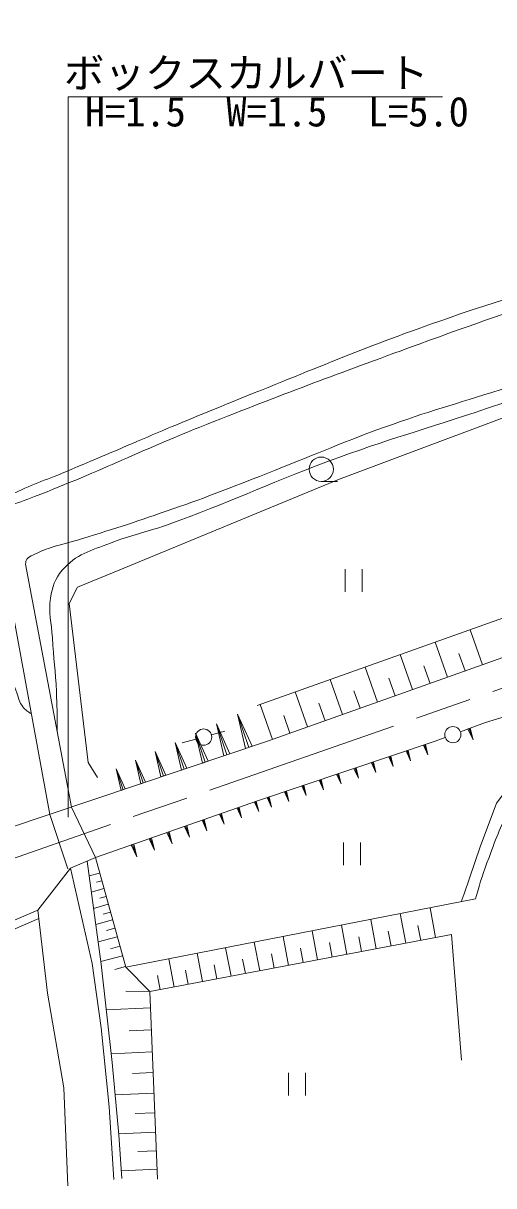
# Model space of a CAD drawing. Units: millimetres, scale not verified. Extents: x 40000 to 680000, y 20000 to 380000.
# Drawn here: x 273434 to 302480, y 249778 to 321504 of the extents above; entities that cross this region are included whole.
import ezdxf
from ezdxf.enums import TextEntityAlignment as Align

# ---------------------------------------------------------------- set-up
doc = ezdxf.new("R2010")
doc.units = ezdxf.units.MM
doc.header["$LTSCALE"] = 1000
doc.linetypes.add('CHAIN', pattern=[18.5, 12, -1.5, 3.5, -1.5])
for name, color, linetype, lineweight in [('M-BGD', 7, 'Continuous', 13), ('M-BMK', 2, 'CHAIN', 13), ('M-STR-HTXT', 7, 'Continuous', 13)]:
    doc.layers.add(name, color=color, linetype=linetype, lineweight=lineweight)
doc.styles.add('ＭＳ ゴシック', font='')
doc.styles.get('ＭＳ ゴシック').set_extended_font_data('MS Gothic')

msp = doc.modelspace()

# ---------------------------------------------------------------- linework, layer by layer
at = {"layer": 'M-BGD'}
for p, q in [((291830, 293237), (292830, 293237)), ((275080, 272692), (272294, 287842)), ((273578, 288132), (276408, 273139)), ((293302, 287814), (293302, 286414)), ((294352, 287814), (294352, 286414)), ((301788, 281925), (301020, 284086)), ((299627, 281158), (298859, 283319)), ((300707, 281542), (300323, 282622)), ((297465, 280390), (296698, 282551)), ((295304, 279623), (294536, 281784)), ((298546, 280774), (298162, 281855)), ((293143, 278855), (292375, 281016)), ((296385, 280006), (296001, 281087)), ((290981, 278087), (290213, 280249)), ((294223, 279239), (293840, 280319)), ((288819, 277319), (288052, 279481)), ((292062, 278471), (291678, 279552)), ((287360, 276824), (286670, 278875)), ((287565, 276893), (286670, 278875)), ((287155, 276755), (286670, 278875)), ((289900, 277703), (289516, 278784)), ((284671, 275919), (284071, 277701)), ((284849, 275979), (284071, 277701)), ((284493, 275859), (284071, 277701)), ((285053, 277592), (285888, 277819)), ((286002, 276367), (285357, 278282)), ((286193, 276431), (285357, 278282)), ((285810, 276302), (285357, 278282)), ((300888, 277961), (301026, 278012)), ((300888, 277961), (301215, 277298)), ((300957, 277987), (301215, 277298)), ((301026, 278012), (301215, 277298)), ((283367, 275480), (282811, 277132)), ((283532, 275536), (282811, 277132)), ((283201, 275425), (282811, 277132)), ((283253, 277102), (284088, 277329)), ((287565, 276893), (287155, 276755)), ((298139, 276962), (298264, 277004)), ((298139, 276962), (298411, 276360)), ((298202, 276983), (298411, 276360)), ((298264, 277004), (298411, 276360)), ((299487, 277438), (298867, 277206)), ((282088, 275050), (281576, 276574)), ((282241, 275101), (281576, 276574)), ((281936, 274999), (281576, 276574)), ((286193, 276431), (285810, 276302)), ((295995, 276242), (296119, 276283)), ((295995, 276242), (296266, 275642)), ((296057, 276262), (296266, 275642)), ((296119, 276283), (296266, 275642)), ((297067, 276602), (297191, 276643)), ((297067, 276602), (297338, 276001)), ((297129, 276623), (297338, 276001)), ((297191, 276643), (297338, 276001)), ((279608, 274216), (279179, 275492)), ((279736, 274259), (279179, 275492)), ((279481, 274173), (279179, 275492)), ((280836, 274629), (280365, 276027)), ((280976, 274676), (280365, 276027)), ((280696, 274582), (280365, 276027)), ((283532, 275536), (283201, 275425)), ((284849, 275979), (284493, 275859)), ((293852, 275522), (293976, 275563)), ((293852, 275522), (294121, 274925)), ((293914, 275543), (294121, 274925)), ((293976, 275563), (294121, 274925)), ((294924, 275882), (295047, 275923)), ((294924, 275882), (295193, 275284)), ((294985, 275903), (295193, 275284)), ((295047, 275923), (295193, 275284)), ((282241, 275101), (281936, 274999)), ((291710, 274803), (291833, 274844)), ((291710, 274803), (291978, 274208)), ((291772, 274823), (291978, 274208)), ((291833, 274844), (291978, 274208)), ((292781, 275162), (292904, 275204)), ((292781, 275162), (293050, 274567)), ((292843, 275183), (293050, 274567)), ((292904, 275204), (293050, 274567)), ((279736, 274259), (279481, 274173)), ((280976, 274676), (280696, 274582)), ((289570, 274084), (289692, 274125)), ((289570, 274084), (289836, 273492)), ((289631, 274104), (289836, 273492)), ((289692, 274125), (289836, 273492)), ((290640, 274443), (290763, 274484)), ((290640, 274443), (290907, 273850)), ((290701, 274464), (290907, 273850)), ((290763, 274484), (290907, 273850)), ((287701, 273454), (287822, 273496)), ((287701, 273454), (287972, 272868)), ((287761, 273475), (287972, 272868)), ((287822, 273496), (287972, 272868)), ((288500, 273724), (288622, 273765)), ((288500, 273724), (288766, 273134)), ((288561, 273745), (288766, 273134)), ((288622, 273765), (288766, 273134)), ((275080, 272692), (276187, 269331)), ((276408, 273139), (277885, 270035)), ((285554, 272706), (285683, 272751)), ((285554, 272706), (285844, 272083)), ((285619, 272729), (285844, 272083)), ((285683, 272751), (285844, 272083)), ((286630, 273081), (286755, 273124)), ((286630, 273081), (286909, 272479)), ((286692, 273102), (286909, 272479)), ((286755, 273124), (286909, 272479)), ((283389, 271952), (283527, 272000)), ((283389, 271952), (283699, 271284)), ((283458, 271976), (283699, 271284)), ((283527, 272000), (283699, 271284)), ((284474, 272330), (284608, 272376)), ((284474, 272330), (284774, 271684)), ((284541, 272353), (284774, 271684)), ((284608, 272376), (284774, 271684)), ((281205, 271192), (281353, 271243)), ((281205, 271192), (281536, 270479)), ((281279, 271217), (281536, 270479)), ((281353, 271243), (281536, 270479)), ((282299, 271573), (282442, 271622)), ((282299, 271573), (282620, 270883)), ((282371, 271597), (282620, 270883)), ((282442, 271622), (282620, 270883)), ((280106, 270809), (280258, 270862)), ((280106, 270809), (280447, 270074)), ((280182, 270835), (280447, 270074)), ((280258, 270862), (280447, 270074)), ((293208, 270950), (293208, 269550)), ((294258, 270950), (294258, 269550)), ((278151, 269071), (277503, 268892)), ((278284, 268589), (277960, 268500)), ((278418, 268108), (277641, 267893)), ((278551, 267626), (278162, 267518)), ((278684, 267144), (277778, 266893)), ((298892, 265089), (298545, 266927)), ((263429, 262124), (274340, 266778)), ((264068, 261853), (274401, 266260)), ((278951, 266180), (277916, 265894)), ((278817, 266662), (278364, 266537)), ((295227, 264396), (294885, 266212)), ((297054, 264742), (296709, 266568)), ((279094, 265663), (278576, 265520)), ((291608, 263713), (291269, 265506)), ((293412, 264054), (293071, 265858)), ((296141, 264569), (295968, 265482)), ((297973, 264915), (297800, 265834)), ((279237, 265145), (278064, 264821)), ((288032, 263037), (287697, 264809)), ((289814, 263374), (289477, 265156)), ((292510, 263883), (292339, 264785)), ((294320, 264225), (294148, 265133)), ((279561, 263972), (278231, 263605)), ((279399, 264559), (278812, 264397)), ((284499, 262370), (284169, 264120)), ((286260, 262703), (285927, 264463)), ((288923, 263206), (288755, 264097)), ((290711, 263543), (290541, 264440)), ((279745, 263308), (279080, 263124)), ((281240, 261754), (279758, 263259)), ((282749, 262039), (282421, 263779)), ((285380, 262536), (285213, 263417)), ((287146, 262870), (286979, 263756)), ((281880, 261875), (281715, 262745)), ((283624, 262205), (283459, 263080)), ((281240, 261754), (279771, 261783)), ((281282, 260755), (278559, 260640)), ((281340, 259394), (279978, 259336)), ((281397, 258032), (278855, 257924)), ((281451, 256761), (280180, 256707)), ((289808, 256741), (289808, 255341)), ((290858, 256741), (290858, 255341)), ((281505, 255490), (279099, 255388)), ((281556, 254287), (280353, 254236)), ((281607, 253083), (279321, 252987)), ((281655, 251941), (280512, 251892)), ((281704, 250798), (279487, 250704))]:
    msp.add_line(p, q, dxfattribs=at)
for points in [[(272347, 271772), (288569, 277230), (313229, 285989), (320062, 288846), (325424, 291517), (332257, 295658), (337931, 298474), (343935, 301332), (351803, 305804)], [(301973, 278366), (307564, 280064), (316881, 283376), (322347, 285737), (330050, 289505), (335350, 292321), (341107, 295758), (353334, 303164)], [(278009, 274963), (277450, 275895), (276269, 285709), (276787, 286717), (279051, 287628), (292896, 293357), (307445, 298795), (314595, 301390), (316031, 301363), (317052, 300728)], [(310164, 287614), (303083, 284819), (287865, 279415)], [(300467, 267302), (300652, 267784), (301646, 270683), (302640, 273389), (304048, 275238), (306726, 277336), (307306, 278330), (306759, 279819)], [(301973, 278366), (301026, 278012), (300424, 277787)], [(276183, 249778), (275935, 255824), (274941, 261663), (274340, 266778), (276343, 269367), (277885, 270035), (287893, 273521), (298867, 277206)], [(277376, 269815), (278251, 263459), (278914, 257385), (279328, 252913), (279521, 250235)], [(277885, 270035), (279758, 263259), (301347, 267474)], [(276343, 269367), (277699, 263501), (278237, 259525), (278734, 254639), (279024, 250166)], [(281730, 250180), (281240, 261754), (299875, 265274), (300496, 257530)]]:
    msp.add_lwpolyline(points, dxfattribs=at)
for centre, radius in [((291830, 293987), 750), ((284570, 277461), 500), ((299955, 277612), 500)]:
    msp.add_circle(centre, radius, dxfattribs=at)
for points, knots in [([(270461, 291091), (271457, 291742), (271770, 291925), (272649, 292390), (273922, 293064), (274717, 293267), (276045, 293825), (280237, 295589), (282561, 296636), (286784, 298325), (291776, 300322), (294543, 301529), (299621, 303295), (303919, 304789), (306408, 305377), (310747, 306746), (314273, 307858), (316304, 308328), (319747, 309672), (320876, 310113), (321510, 310365), (322591, 310914), (326454, 312877), (328522, 314159), (332336, 316215), (334894, 317594), (336303, 318412), (338900, 319714), (340354, 320443), (340875, 320702), (342568, 321504)], [0, 0, 0, 0, 1, 1, 1, 2, 2, 2, 3, 3, 3, 4, 4, 4, 5, 5, 5, 6, 6, 6, 7, 7, 7, 8, 8, 8, 9, 9, 9, 10, 10, 10, 10]), ([(247857, 290610), (249642, 289866), (250258, 289647), (251861, 289251), (253916, 288743), (255129, 288586), (257245, 288630), (259295, 288672), (260447, 288835), (262463, 289209), (265618, 289796), (267383, 290180), (270461, 291091), (271747, 291471), (272472, 291676), (273727, 292149), (278088, 293797), (280405, 295034), (284742, 296746), (289584, 298658), (292318, 299678), (297207, 301467), (300877, 302810), (302946, 303529), (306648, 304780), (311001, 306251), (313521, 306822), (317871, 308300), (319470, 308843), (320388, 309100), (321929, 309791), (323164, 310344), (323813, 310744), (324993, 311406), (329652, 314018), (332237, 315525), (336837, 318238), (337537, 318651), (337928, 318884), (338618, 319315), (338681, 319355), (338724, 319368), (338777, 319419), (338867, 319506), (338872, 319585), (338900, 319714)], [0, 0, 0, 0, 1, 1, 1, 2, 2, 2, 3, 3, 3, 4, 4, 4, 5, 5, 5, 6, 6, 6, 7, 7, 7, 8, 8, 8, 9, 9, 9, 10, 10, 10, 11, 11, 11, 12, 12, 12, 13, 13, 13, 14, 14, 14, 15, 15, 15, 15]), ([(273578, 288132), (273583, 288258), (273596, 288332), (273659, 288439), (273747, 288590), (273878, 288606), (274035, 288684), (274459, 288896), (274704, 289005), (275155, 289150), (275883, 289384), (276305, 289468), (277037, 289690), (279250, 290364), (280478, 290781), (282665, 291535), (284938, 292318), (286181, 292843), (288425, 293707), (291287, 294808), (292844, 295547), (295732, 296578), (298492, 297563), (300072, 298018), (302873, 298878), (305018, 299537), (306267, 299750), (308395, 300461), (312509, 301836), (314937, 302343), (318840, 304239), (320575, 305082), (321470, 305705), (323091, 306751), (324516, 307670), (325169, 308392), (326570, 309346), (327678, 310101), (328321, 310496), (329496, 311141), (331145, 312046), (332141, 312412), (333830, 313239), (335767, 314186), (336850, 314721), (338772, 315696), (341041, 316847), (341941, 317324), (344289, 318573)], [0, 0, 0, 0, 1, 1, 1, 2, 2, 2, 3, 3, 3, 4, 4, 4, 5, 5, 5, 6, 6, 6, 7, 7, 7, 8, 8, 8, 9, 9, 9, 10, 10, 10, 11, 11, 11, 12, 12, 12, 13, 13, 13, 14, 14, 14, 15, 15, 15, 16, 16, 16, 16]), ([(275528, 277802), (275527, 278984), (275521, 279306), (275482, 280269), (275430, 281565), (275311, 282286), (275234, 283582), (275176, 284541), (274970, 285090), (275123, 286039), (275239, 286754), (275371, 287198), (275841, 287750), (276708, 288769), (277577, 288948), (278823, 289434), (280141, 289949), (280940, 290064), (282274, 290539), (286209, 291941), (288310, 293003), (292226, 294459), (296013, 295867), (298211, 296440), (302040, 297730), (306524, 299241), (309065, 300006), (313511, 301623), (315955, 302512), (317438, 302775), (319723, 304016), (322118, 305316), (323260, 306377), (325557, 307844), (327456, 309057), (328490, 309790), (330462, 310881), (332749, 312146), (334110, 312704), (336453, 313862), (339769, 315501), (340994, 316093), (344692, 317886)], [0, 0, 0, 0, 1, 1, 1, 2, 2, 2, 3, 3, 3, 4, 4, 4, 5, 5, 5, 6, 6, 6, 7, 7, 7, 8, 8, 8, 9, 9, 9, 10, 10, 10, 11, 11, 11, 12, 12, 12, 13, 13, 13, 14, 14, 14, 14]), ([(247386, 283940), (253049, 284469), (254560, 284648), (259174, 284879), (261814, 285010), (263300, 284950), (265938, 285127), (266901, 285192), (267430, 285350), (268395, 285403), (269246, 285450), (269762, 285711), (270576, 285458), (271165, 285276), (271501, 285031), (271846, 284520), (272256, 283910), (272121, 283406), (272315, 282698), (272585, 281713), (272684, 281144), (273033, 280185), (273159, 279838), (273179, 279602), (273419, 279320), (273592, 279118), (273694, 279038), (273941, 278885)], [0, 0, 0, 0, 1, 1, 1, 2, 2, 2, 3, 3, 3, 4, 4, 4, 5, 5, 5, 6, 6, 6, 7, 7, 7, 8, 8, 8, 9, 9, 9, 9]), ([(301347, 267474), (301702, 268696), (301817, 269051), (302186, 270038), (302666, 271322), (302924, 272060), (303622, 273240), (304111, 274068), (304489, 274473), (305149, 275173), (305829, 275893), (306510, 275965), (307174, 276700), (307437, 276992), (307596, 277183), (307689, 277565), (307775, 277916), (307685, 278135), (307597, 278486), (307448, 279082), (307195, 279306), (306759, 279819)], [0, 0, 0, 0, 1, 1, 1, 2, 2, 2, 3, 3, 3, 4, 4, 4, 5, 5, 5, 6, 6, 6, 7, 7, 7, 7])]:
    msp.add_open_spline(points, degree=3, knots=knots, dxfattribs=at)
at = {"layer": 'M-BMK'}
msp.add_line((313758, 284213), (253873, 263387), dxfattribs=at)
at = {"layer": 'M-STR-HTXT'}
msp.add_lwpolyline([(276198, 272526), (276198, 316970), (299306, 316970)], dxfattribs=at)

# ---------------------------------------------------------------- texts
at = {"layer": 'M-STR-HTXT', "style": 'ＭＳ ゴシック'}
msp.add_text('ボックスカルバート', height=1833, dxfattribs=at).set_placement((287198, 316970), align=Align.BOTTOM_CENTER)
msp.add_text('H=1.5\u3000W=1.5\u3000L=5.0', height=1833, dxfattribs=at).set_placement((289089, 316970), align=Align.TOP_CENTER)

doc.saveas('drawing.dxf')
